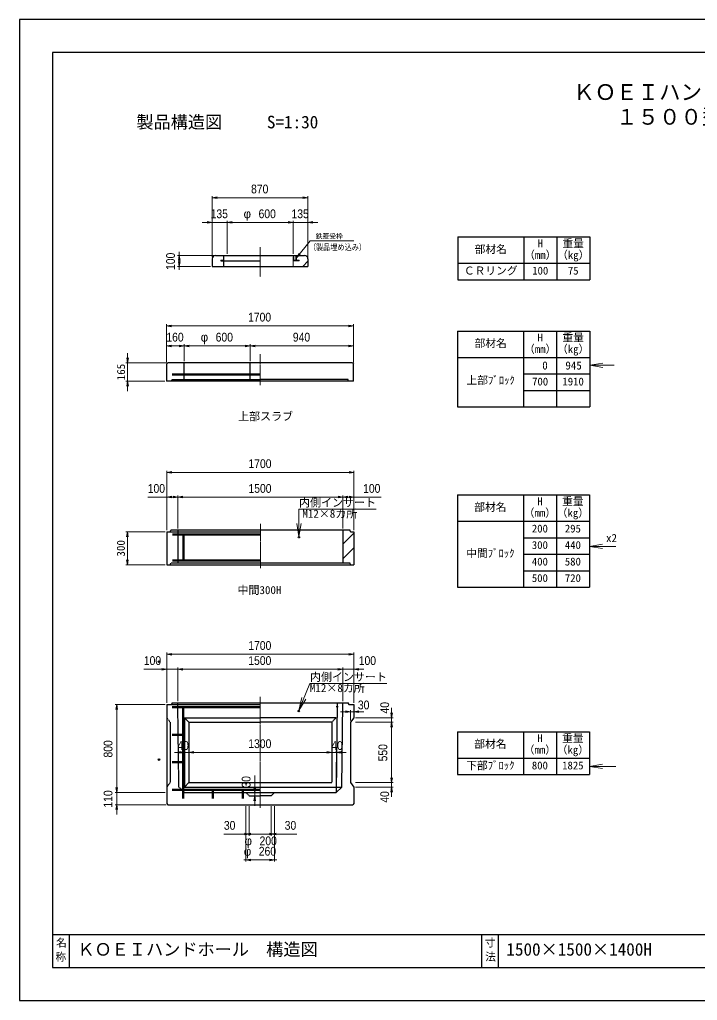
# Model space of a CAD drawing. Units: millimetres, scale not verified. Extents: x -210 to 210, y -148 to 148.
# Drawn here: x -210 to -4.6, y -148.5 to 148.5 of the extents above; entities that cross this region are included whole.
import ezdxf
from ezdxf.enums import TextEntityAlignment as Align

# ---------------------------------------------------------------- set-up
doc = ezdxf.new("R2010")
doc.units = ezdxf.units.MM
doc.header["$PDMODE"] = 32
doc.header["$PDSIZE"] = 0.5
doc.linetypes.add('USER1', pattern=[12.95, 6.35, -3.175, 0.25, -3.175])
doc.linetypes.add('USER2', pattern=[4.7625, 3.175, -1.5875])
doc.layers.add('0-0', color=7, linetype='Continuous')
for name, color, linetype, lineweight in [('0-1_0', 9, 'Continuous', 25), ('0-2_dims', 2, 'Continuous', 13), ('0-3_pen1実線', 4, 'Continuous', 13), ('0-4_pen2実線', 3, 'Continuous', 13), ('0-5_pen3実線', 7, 'Continuous', 25), ('0-6_pen4実線', 6, 'Continuous', 25), ('0-7_pen1一点', 4, 'USER1', 13), ('0-8_pen2破線', 3, 'USER2', 25), ('0-9_鉄筋１', 7, 'Continuous', 50), ('0-A_鉄筋２', 7, 'Continuous', 50)]:
    doc.layers.add(name, color=color, linetype=linetype, lineweight=lineweight)
doc.styles.add('ＭＳ ゴシック', font='')
doc.styles.add('ＭＳ Ｐゴシック', font='')
doc.styles.get('ＭＳ ゴシック').set_extended_font_data('MS Gothic')
doc.styles.get('ＭＳ Ｐゴシック').set_extended_font_data('MS PGothic')

# ---------------------------------------------------------------- blocks, each defined once
blk = doc.blocks.new('部分図 1')
at = {"layer": '0-1_0'}
blk.add_lwpolyline([(0, 0), (12600, 0), (12600, 8910), (0, 8910)], close=True, dxfattribs=at)
at = {"layer": '0-2_dims'}
for p, q in [((1751.03, 6752.23), (1751.03, 7307.18)), ((2621.03, 6767.23), (2621.03, 7307.18)), ((1751.03, 7292.18), (2621.03, 7292.18)), ((1751.03, 7067.18), (1661.03, 7067.18)), ((1751.03, 6752.23), (1751.03, 7082.18)), ((1886.03, 7067.18), (1751.03, 7067.18)), ((1886.03, 6782.23), (1886.03, 7082.18)), ((1886.03, 6782.23), (1886.03, 7082.18)), ((1886.03, 7067.18), (2486.03, 7067.18)), ((1886.03, 7067.18), (1976.03, 7067.18)), ((2486.03, 7067.18), (2396.03, 7067.18)), ((2486.03, 6782.23), (2486.03, 7082.18)), ((2486.03, 6782.23), (2486.03, 7082.18)), ((2486.03, 7067.18), (2621.03, 7067.18)), ((2621.03, 6752.23), (2621.03, 7082.18)), ((2621.03, 7067.18), (2711.03, 7067.18)), ((1451.09, 6767.23), (1451.09, 6799.05)), ((1766.03, 6767.23), (1436.09, 6767.23)), ((1451.09, 6767.23), (1451.09, 6667.23)), ((1736.03, 6667.23), (1436.09, 6667.23)), ((1451.09, 6667.23), (1451.09, 6635.41)), ((1336, 5796), (1336, 6143)), ((3036, 6128), (1336, 6128)), ((3036, 5796), (3036, 6143)), ((1336, 5946.26), (1334.18, 5946.26)), ((1336, 5796), (1336, 5961.26)), ((1496, 5946.26), (1336, 5946.26)), ((1496, 5806), (1496, 5961.26)), ((1496, 5806), (1496, 5961.26)), ((1496, 5946.26), (2096, 5946.26)), ((1496, 5946.26), (1497.82, 5946.26)), ((2096, 5806), (2096, 5961.26)), ((2096, 5806), (2096, 5961.26)), ((2096, 5946.26), (3036, 5946.26)), ((3036, 5796), (3036, 5961.26)), ((1339.5, 4272), (1339.5, 4811.95)), ((3039.5, 4272), (3039.5, 4811.95)), ((1339.5, 4796.95), (3039.5, 4796.95)), ((1339.5, 4272), (1339.5, 4586.95)), ((1439.5, 4287), (1439.5, 4586.95)), ((1439.5, 4287), (1439.5, 4586.95)), ((1439.5, 4571.95), (2939.5, 4571.95)), ((2939.5, 4287), (2939.5, 4586.95)), ((2939.5, 4287), (2939.5, 4586.95)), ((3039.5, 4272), (3039.5, 4586.95)), ((1338, 2703), (1338, 3160)), ((3038, 3145), (1338, 3145)), ((3038, 2703), (3038, 3160)), ((1338, 3008), (1129.36, 3008)), ((1338, 2703), (1338, 3023)), ((1338, 3008), (1438, 3008)), ((1438, 2718), (1438, 3023)), ((1438, 2718), (1438, 3023)), ((1438, 3008), (1528, 3008)), ((1438, 3008), (2938, 3008)), ((2938, 3008), (2848, 3008)), ((2938, 2718), (2938, 3023)), ((2938, 2718), (2938, 3023)), ((2938, 3008), (3038, 3008)), ((3038, 2703), (3038, 3023)), ((3038, 3008), (3128, 3008)), ((1323, 2688), (868, 2688)), ((883, 1888), (883, 2688)), ((3008, 2622.11), (2918, 2622.11)), ((3008, 2543), (3008, 2637.11)), ((3008, 2622.11), (3038, 2622.11)), ((3038, 2583), (3038, 2637.11)), ((3038, 2622.11), (3128, 2622.11)), ((3381.3, 2568), (3381.3, 2658)), ((3053, 2568), (3396.3, 2568)), ((3053, 2528), (3396.3, 2528)), ((3053, 2528), (3396.3, 2528)), ((3381.3, 2528), (3381.3, 2568)), ((3381.3, 2528), (3381.3, 1978)), ((3381.3, 2528), (3381.3, 2438)), ((1498, 2253), (1408, 2253)), ((1498, 2253), (1498, 2238)), ((1538, 2253), (1498, 2253)), ((1538, 2253), (1538, 2268)), ((1538, 2253), (2838, 2253)), ((1538, 2253), (1538, 2238)), ((1538, 2253), (1628, 2253)), ((2838, 2253), (2748, 2253)), ((2838, 2253), (2838, 2268)), ((2838, 2253), (2838, 2268)), ((2838, 2253), (2878, 2253)), ((2878, 2253), (2878, 2268)), ((2878, 2253), (2968, 2253)), ((3381.3, 1978), (3381.3, 2068)), ((883, 1888), (883, 1978)), ((2138, 1888), (2138, 2042.09)), ((3053, 1978), (3396.3, 1978)), ((3053, 1978), (3396.3, 1978)), ((3381.3, 1978), (3381.3, 1938)), ((1323, 1888), (868, 1888)), ((1323, 1888), (868, 1888)), ((883, 1888), (883, 1778)), ((2138, 1888), (2123, 1888)), ((2138, 1858), (2138, 1888)), ((3053, 1938), (3396.3, 1938)), ((3381.3, 1938), (3381.3, 1848)), ((2138, 1858), (2123, 1858)), ((2138, 1858), (2138, 1768)), ((1333, 1778), (868, 1778)), ((883, 1778), (883, 1688)), ((2058, 1763), (2058, 1496)), ((2058, 1763), (2058, 1261)), ((2088, 1763), (2088, 1496)), ((2088, 1763), (2088, 1496)), ((2288, 1763), (2288, 1496)), ((2288, 1763), (2288, 1496)), ((2318, 1763), (2318, 1261)), ((2318, 1763), (2318, 1496)), ((2088, 1511), (1998, 1511)), ((2088, 1511), (2288, 1511)), ((2288, 1511), (2378, 1511)), ((2058, 1276), (2038, 1276)), ((2058, 1276), (2318, 1276)), ((2318, 1276), (2338, 1276))]:
    blk.add_line(p, q, dxfattribs=at)
at = {"layer": '0-2_dims', "lineweight": 18}
for p, q in [((2687.05, 6900.58), (3038.52, 6900.58)), ((981, 5791), (981, 5881)), ((1331, 5791), (966, 5791)), ((981, 5791), (981, 5626)), ((5182.2, 5770), (5404.13, 5770)), ((1321, 5626), (966, 5626)), ((981, 5626), (981, 5536)), ((1324.5, 4257), (964.5, 4257)), ((979.5, 4257), (979.5, 3957)), ((5179.7, 4124), (5419, 4124)), ((1324.5, 3957), (964.5, 3957)), ((5179.7, 2125.44), (5419, 2125.44))]:
    blk.add_line(p, q, dxfattribs=at)
at = {"layer": '0-2_dims'}
for points in [[(1796.03, 7299.68), (1751.03, 7292.18), (1796.03, 7284.68)], [(2576.03, 7284.68), (2621.03, 7292.18), (2576.03, 7299.68)], [(1706.03, 7059.68), (1751.03, 7067.18), (1706.03, 7074.68)], [(1931.03, 7074.68), (1886.03, 7067.18), (1931.03, 7059.68)], [(1931.03, 7074.68), (1886.03, 7067.18), (1931.03, 7059.68)], [(2441.03, 7059.68), (2486.03, 7067.18), (2441.03, 7074.68)], [(2441.03, 7059.68), (2486.03, 7067.18), (2441.03, 7074.68)], [(2666.03, 7074.68), (2621.03, 7067.18), (2666.03, 7059.68)], [(2518.03, 6745.23), (2642.05, 6900.58), (2687.05, 6900.58)], [(2540.25, 6785.08), (2518.03, 6745.23), (2551.97, 6775.72)], [(1458.59, 6722.23), (1451.09, 6767.23), (1443.59, 6722.23)], [(1443.59, 6712.23), (1451.09, 6667.23), (1458.59, 6712.23)], [(1381, 6135.5), (1336, 6128), (1381, 6120.5)], [(2991, 6120.5), (3036, 6128), (2991, 6135.5)], [(1381, 5953.76), (1336, 5946.26), (1381, 5938.76)], [(1451, 5938.76), (1496, 5946.26), (1451, 5953.76)], [(1541, 5953.76), (1496, 5946.26), (1541, 5938.76)], [(2051, 5938.76), (2096, 5946.26), (2051, 5953.76)], [(2141, 5953.76), (2096, 5946.26), (2141, 5938.76)], [(2991, 5938.76), (3036, 5946.26), (2991, 5953.76)], [(1384.5, 4804.45), (1339.5, 4796.95), (1384.5, 4789.45)], [(2994.5, 4789.45), (3039.5, 4796.95), (2994.5, 4804.45)], [(1439.5, 4571.95), (1339.5, 4571.95), (1164.68, 4571.95)], [(1384.5, 4579.45), (1339.5, 4571.95), (1384.5, 4564.45)], [(1394.5, 4564.45), (1439.5, 4571.95), (1394.5, 4579.45)], [(1484.5, 4579.45), (1439.5, 4571.95), (1484.5, 4564.45)], [(2894.5, 4564.45), (2939.5, 4571.95), (2894.5, 4579.45)], [(2984.5, 4579.45), (2939.5, 4571.95), (2984.5, 4564.45)], [(2939.5, 4571.95), (3039.5, 4571.95), (3286.35, 4571.95)], [(2994.5, 4564.45), (3039.5, 4571.95), (2994.5, 4579.45)], [(1383, 3152.5), (1338, 3145), (1383, 3137.5)], [(2993, 3137.5), (3038, 3145), (2993, 3152.5)], [(1293, 3000.5), (1338, 3008), (1293, 3015.5)], [(1483, 3015.5), (1438, 3008), (1483, 3000.5)], [(1483, 3015.5), (1438, 3008), (1483, 3000.5)], [(2893, 3000.5), (2938, 3008), (2893, 3015.5)], [(2893, 3000.5), (2938, 3008), (2893, 3015.5)], [(3083, 3015.5), (3038, 3008), (3083, 3000.5)], [(890.5, 2643), (883, 2688), (875.5, 2643)], [(2963, 2614.61), (3008, 2622.11), (2963, 2629.61)], [(3083, 2629.61), (3038, 2622.11), (3083, 2614.61)], [(3373.8, 2613), (3381.3, 2568), (3388.8, 2613)], [(3388.8, 2483), (3381.3, 2528), (3373.8, 2483)], [(3388.8, 2483), (3381.3, 2528), (3373.8, 2483)], [(1453, 2245.5), (1498, 2253), (1453, 2260.5)], [(1583, 2260.5), (1538, 2253), (1583, 2245.5)], [(1583, 2260.5), (1538, 2253), (1583, 2245.5)], [(2793, 2245.5), (2838, 2253), (2793, 2260.5)], [(2793, 2245.5), (2838, 2253), (2793, 2260.5)], [(2923, 2260.5), (2878, 2253), (2923, 2245.5)], [(3373.8, 2023), (3381.3, 1978), (3388.8, 2023)], [(3373.8, 2023), (3381.3, 1978), (3388.8, 2023)], [(875.5, 1933), (883, 1888), (890.5, 1933)], [(875.5, 1933), (883, 1888), (890.5, 1933)], [(2130.5, 1933), (2138, 1888), (2145.5, 1933)], [(3388.8, 1893), (3381.3, 1938), (3373.8, 1893)], [(2145.5, 1813), (2138, 1858), (2130.5, 1813)], [(890.5, 1733), (883, 1778), (875.5, 1733)], [(2043, 1503.5), (2088, 1511), (2043, 1518.5)], [(2043, 1503.5), (2088, 1511), (2043, 1518.5)], [(2103, 1518.5), (2058, 1511), (2103, 1503.5)], [(2273, 1503.5), (2318, 1511), (2273, 1518.5)], [(2333, 1518.5), (2288, 1511), (2333, 1503.5)], [(2333, 1518.5), (2288, 1511), (2333, 1503.5)], [(2088, 1511), (2058, 1511), (1857.18, 1511)], [(2288, 1511), (2318, 1511), (2518.82, 1511)], [(2103, 1283.5), (2058, 1276), (2103, 1268.5)], [(2273, 1268.5), (2318, 1276), (2273, 1283.5)]]:
    blk.add_lwpolyline(points, dxfattribs=at)
at = {"layer": '0-2_dims', "lineweight": 18}
for points in [[(973.5, 5836), (981, 5791), (988.5, 5836)], [(5302.2, 5790), (5182.2, 5770), (5302.2, 5750)], [(988.5, 5581), (981, 5626), (973.5, 5581)], [(987, 4212), (979.5, 4257), (972, 4212)], [(5299.7, 4144), (5179.7, 4124), (5299.7, 4104)], [(972, 4002), (979.5, 3957), (987, 4002)], [(5299.7, 2145.44), (5179.7, 2125.44), (5299.7, 2105.44)]]:
    blk.add_lwpolyline(points, dxfattribs=at)
at = {"layer": '0-3_pen1実線'}
for p, q in [((2486.03, 6714.25), (2489.01, 6717.23)), ((2518.03, 6746.25), (2539.01, 6767.23)), ((2573.71, 6667.23), (2621.03, 6714.55)), ((2939.5, 4145.24), (3039.5, 4245.24)), ((2939.5, 4010.54), (3039.5, 4110.54))]:
    blk.add_line(p, q, dxfattribs=at)
at = {"layer": '0-4_pen2実線'}
for p, q in [((2486.03, 6754.73), (2492.03, 6754.73)), ((2486.03, 6754.73), (2486.03, 6717.23)), ((2486.03, 6717.23), (2486.03, 6667.23)), ((2542.03, 6717.23), (2486.03, 6717.23)), ((2512.03, 6723.23), (2492.03, 6723.23)), ((2512.03, 6767.23), (2512.03, 6723.23)), ((2518.03, 6767.23), (2518.03, 6723.23)), ((2542.03, 6723.23), (2518.03, 6723.23)), ((2542.03, 6723.23), (2542.03, 6717.23))]:
    blk.add_line(p, q, dxfattribs=at)
at = {"layer": '0-4_pen2実線', "linetype": 'USER2'}
blk.add_line((2492.03, 6754.73), (2492.03, 6723.23), dxfattribs=at)
at = {"layer": '0-5_pen3実線'}
for p, q in [((4583.03, 6936), (4583.03, 6546)), ((4883.03, 6936), (4883.03, 6546)), ((1751.03, 6737.23), (1751.03, 6667.23)), ((1781.03, 6767.23), (2591.03, 6767.23)), ((2621.03, 6737.23), (2621.03, 6667.23)), ((3983.03, 6696), (5183.03, 6696)), ((1751.03, 6667.23), (2621.03, 6667.23)), ((4582.2, 6081), (4582.2, 5391)), ((4882.2, 6081), (4882.2, 5391)), ((3982.2, 5841), (5182.2, 5841)), ((1346, 5791), (1336, 5781)), ((1336, 5781), (1336, 5626)), ((3026, 5791), (1346, 5791)), ((3026, 5791), (3036, 5781)), ((3036, 5626), (3036, 5781)), ((3036, 5626), (1336, 5626)), ((2986, 5641), (2186, 5641)), ((2991, 5626), (2986, 5641)), ((4582.2, 5691), (5182.2, 5691)), ((4582.2, 5541), (5182.2, 5541)), ((4579.7, 4593), (4579.7, 3753)), ((4879.7, 4593), (4879.7, 3753)), ((3979.7, 4353), (5179.7, 4353)), ((1339.5, 4257), (1339.5, 3957)), ((1339.5, 4257), (2189.5, 4257)), ((1369.5, 4257), (1374.5, 4272)), ((2939.5, 4272), (2939.5, 3972)), ((3009.5, 4257), (3039.5, 4257)), ((3039.5, 4257), (3039.5, 3957)), ((4579.7, 4203), (5179.7, 4203)), ((4579.7, 4053), (5179.7, 4053)), ((1339.5, 3957), (3039.5, 3957)), ((3004.5, 3972), (2189.5, 3972)), ((3009.5, 3957), (3004.5, 3972)), ((4579.7, 3903), (5179.7, 3903)), ((1338, 2688), (2188, 2688)), ((1338, 2688), (1338, 1788)), ((1388, 2703), (1383, 2688)), ((1383, 2688), (1388, 2703)), ((1388, 2703), (2188, 2703)), ((2188, 2703), (2988, 2703)), ((2888, 2703), (2878, 1888)), ((2928, 1938), (2938, 2703)), ((2988, 2703), (2993, 2688)), ((2993, 2688), (2988, 2703)), ((2993, 2688), (3038, 2688)), ((3038, 2688), (3038, 2568)), ((1498, 2568), (2188, 2568)), ((1498, 2568), (1498, 1938)), ((1538, 2528), (1498, 2568)), ((1538, 2528), (2188, 2528)), ((3038, 2568), (3008, 2528)), ((3008, 2528), (3008, 1978)), ((4579.7, 2440.74), (4579.7, 2050.74)), ((4879.7, 2440.74), (4879.7, 2050.74)), ((3979.7, 2200.74), (5179.7, 2200.74)), ((1538, 1978), (2188, 1978)), ((3008, 1978), (3038, 1938)), ((2188, 1888), (2878, 1888)), ((2318, 1888), (2288, 1858)), ((2878, 1888), (2928, 1938)), ((3038, 1938), (3038, 1788)), ((1338, 1788), (1348, 1778)), ((2288, 1858), (2188, 1858)), ((3038, 1788), (3028, 1778)), ((1348, 1778), (3028, 1778)), ((450, 600), (450, 300)), ((4350, 600), (4350, 300))]:
    blk.add_line(p, q, dxfattribs=at)
at = {"layer": '0-5_pen3実線', "lineweight": 13}
for points in [[(2539.5, 4213), (2539.5, 4463), (3240, 4463)], [(2519.5, 4333), (2539.5, 4213), (2559.5, 4333)], [(2538, 2634), (2639, 2879), (3339.5, 2879)], [(2565.25, 2752.57), (2538, 2634), (2602.23, 2737.32)]]:
    blk.add_lwpolyline(points, dxfattribs=at)
at = {"layer": '0-5_pen3実線'}
for points in [[(3009.5, 4257), (3004.5, 4272), (1374.5, 4272)], [(1538, 2528), (1538, 1978), (1498, 1938)], [(1498, 1938), (2188, 1938), (2928, 1938)]]:
    blk.add_lwpolyline(points, dxfattribs=at)
for centre in [(2539.5, 4207), (2538, 2628)]:
    blk.add_circle(centre, 6, dxfattribs=at)
for centre, start, end in [((1781.03, 6737.23), 90, 180), ((2591.03, 6737.23), 0, 90)]:
    blk.add_arc(centre, 30, start, end, dxfattribs=at)
for p in [(1267.61, 3076.9), (1267.61, 2187.71)]:
    blk.add_point(p, dxfattribs=at)
at = {"layer": '0-6_pen4実線'}
for p, q in [((3983.03, 6936), (5183.03, 6936)), ((3983.03, 6936), (3983.03, 6546)), ((5183.03, 6936), (5183.03, 6546)), ((3983.03, 6546), (5183.03, 6546)), ((3982.2, 6081), (5182.2, 6081)), ((3982.2, 6081), (3982.2, 5391)), ((5182.2, 6081), (5182.2, 5391)), ((3982.2, 5391), (5182.2, 5391)), ((3979.7, 4593), (5179.7, 4593)), ((3979.7, 4593), (3979.7, 3753)), ((5179.7, 4593), (5179.7, 3753)), ((3979.7, 3753), (5179.7, 3753)), ((3979.7, 2440.74), (5179.7, 2440.74)), ((3979.7, 2440.74), (3979.7, 2050.74)), ((5179.7, 2440.74), (5179.7, 2050.74)), ((3979.7, 2050.74), (5179.7, 2050.74)), ((300, 600), (12300, 600)), ((4200, 600), (4200, 300))]:
    blk.add_line(p, q, dxfattribs=at)
blk.add_lwpolyline([(300, 300), (12300, 300), (12300, 8610), (300, 8610)], close=True, dxfattribs=at)
at = {"layer": '0-7_pen1一点'}
for p, q in [((2186.03, 6841.3), (2186.03, 6573.68)), ((2186, 5590), (2186, 5869.88)), ((2189.5, 4330.72), (2189.5, 3926)), ((2188, 2759), (2188, 1745))]:
    blk.add_line(p, q, dxfattribs=at)
at = {"layer": '0-8_pen2破線'}
for p, q in [((1830.03, 6723.23), (1854.03, 6723.23)), ((1830.03, 6723.23), (1830.03, 6717.23)), ((1830.03, 6717.23), (2186.03, 6717.23)), ((1854.03, 6767.23), (1854.03, 6667.23)), ((1496, 5626), (1496, 5791)), ((2096, 5626), (2096, 5791)), ((1381, 5626), (1386, 5641)), ((1386, 5641), (2186, 5641)), ((1439.5, 4272), (1439.5, 3972)), ((1369.5, 3957), (1374.5, 3972)), ((2189.5, 3972), (1374.5, 3972)), ((1448, 1938), (1438, 2703)), ((1338, 2568), (1368, 2528)), ((1368, 2528), (1368, 1978)), ((2878, 2568), (2188, 2568)), ((2838, 2528), (2188, 2528)), ((2838, 2528), (2878, 2568)), ((2838, 2528), (2838, 1978)), ((2878, 2163), (2878, 1938)), ((1368, 1978), (1338, 1938)), ((2188, 1978), (2838, 1978)), ((1498, 1888), (1448, 1938)), ((1498, 1888), (2188, 1888)), ((2058, 1888), (2088, 1858)), ((2088, 1858), (2188, 1858))]:
    blk.add_line(p, q, dxfattribs=at)
at = {"layer": '0-9_鉄筋１'}
for p, q in [((1386, 5685), (2186, 5685)), ((1489.5, 4242), (1489.5, 3987)), ((1489.5, 4232), (2189.5, 4232)), ((1489.5, 3997), (2189.5, 3997)), ((1488, 2673), (1488, 1883)), ((2888, 2673), (2888, 2663)), ((1488, 2663), (2188, 2663)), ((2887.51, 2663), (2888, 2663)), ((1488, 1913), (2188, 1913)), ((1758, 1923), (1758, 1883)), ((2028, 1923), (2028, 1883)), ((2348, 1888), (2348, 1883)), ((2618, 1888), (2618, 1883))]:
    blk.add_line(p, q, dxfattribs=at)
at = {"layer": '0-A_鉄筋２'}
for p, q in [((1489.5, 4232), (1389.5, 4232)), ((1489.5, 3997), (1389.5, 3997)), ((1488, 2663), (1388, 2663)), ((1388, 2413), (1498, 2413)), ((1388, 2163), (1498, 2163)), ((2881.37, 2163), (2878, 2163)), ((1488, 1913), (1388, 1913)), ((1488, 1883), (1488, 1833)), ((1758, 1883), (1758, 1833)), ((2028, 1883), (2028, 1833))]:
    blk.add_line(p, q, dxfattribs=at)
at = {"layer": '0-2_dims', "color": 7, "style": 'ＭＳ Ｐゴシック'}
for s, height, width, p in [('870', 79.98, 0.9, (2104.21, 7307.18)), ('135', 79.98, 0.9, (1736.71, 7082.18)), ('600', 79.98, 0.9, (2172.4, 7082.18)), ('135', 79.98, 0.9, (2471.71, 7082.18)), ('（製品埋め込み）', 54.61, 0.85, (2629.56, 6799.03)), ('1700', 79.98, 0.9, (2076.91, 6143)), ('160', 79.98, 0.9, (1334.18, 5961.26)), ('600', 79.98, 0.9, (1782.36, 5961.26)), ('940', 79.98, 0.9, (2484.18, 5961.26)), ('1700', 79.98, 0.9, (2080.41, 4811.95)), ('100', 79.98, 0.9, (1164.68, 4586.95)), ('1500', 79.98, 0.9, (2080.41, 4586.95)), ('100', 79.98, 0.9, (3122.71, 4586.95)), ('1700', 79.98, 0.9, (2078.91, 3160)), ('100', 79.98, 0.9, (1129.36, 3023)), ('1500', 79.98, 0.9, (2078.91, 3023)), ('100', 79.98, 0.9, (3083, 3023)), ('30', 79.98, 0.9, (3075.24, 2620.07)), ('40', 79.98, 0.9, (1433.84, 2250.95)), ('1300', 79.98, 0.9, (2078.91, 2268)), ('40', 79.98, 0.9, (2833.07, 2250.95)), ('30', 79.98, 0.9, (1857.18, 1526)), ('30', 79.98, 0.9, (2409.73, 1526)), ('200', 79.98, 0.9, (2181.36, 1385.45)), ('260', 79.98, 0.9, (2174.36, 1291))]:
    blk.add_text(s, height=height, dxfattribs=dict(at, width=width)).set_placement(p, align=Align.BOTTOM_LEFT)
for s, height, p in [('φ', 79.98, (2036.03, 7082.18)), ('鉄蓋受枠', 44.11, (2691.34, 6907.12)), ('φ', 79.98, (1646, 5961.26)), ('φ', 79.98, (2045, 1385.45)), ('φ', 79.98, (2038, 1291))]:
    blk.add_text(s, height=height, dxfattribs=at).set_placement(p, align=Align.BOTTOM_LEFT)
at = {"layer": '0-2_dims', "color": 7, "style": 'ＭＳ Ｐゴシック', "width": 0.9}
for s, p in [('100', (1436.09, 6635.41)), ('40', (3382.84, 2605.89)), ('800', (868, 2206.18)), ('550', (3366.3, 2171.18)), ('30', (2123, 1933)), ('110', (868, 1751.18)), ('40', (3382.84, 1795.89))]:
    blk.add_text(s, height=79.98, rotation=90, dxfattribs=at).set_placement(p, align=Align.BOTTOM_LEFT)
at = {"layer": '0-2_dims', "color": 7, "style": 'ＭＳ ゴシック'}
for s, p in [('165', (980.5, 5633.5)), ('300', (979, 4032))]:
    blk.add_text(s, height=73.31, rotation=90, dxfattribs=at).set_placement(p, align=Align.BOTTOM_LEFT)
at = {"layer": '0-5_pen3実線', "style": 'ＭＳ ゴシック'}
for s, height, p in [('\u3000製品構造図\u3000', 114.4, (905.46, 7887.74)), ('S=1:30', 114.4, (2248.1, 7887.74)), ('部材名', 71.47, (4136.81, 6767.26)), ('H', 71.47, (4708.66, 6819.75)), ('重量', 71.47, (4935.55, 6819.76)), ('（mm）', 71.49, (4586.76, 6714.74)), ('（kg）', 71.49, (4886.76, 6714.74)), ('ＣＲリング', 71.46, (4039.34, 6572.26)), ('100', 71.47, (4659.92, 6572.26)), ('75', 71.44, (4984.31, 6572.27)), ('重量', 71.47, (4934.72, 5964.76)), ('部材名', 71.47, (4135.97, 5912.26)), ('H', 71.47, (4707.83, 5964.75)), ('（mm）', 71.49, (4585.93, 5859.74)), ('（kg）', 71.49, (4885.93, 5859.74)), ('0', 73.31, (4751.2, 5709)), ('945', 73.31, (4961.2, 5709)), ('上部ﾌﾞﾛｯｸ', 71.48, (4062.84, 5576.25)), ('700', 71.48, (4659.07, 5564.85)), ('1910', 71.45, (4934.74, 5564.87)), ('上部スラブ', 73.31, (1986, 5247)), ('内側インサート', 73.31, (2540, 4463.5)), ('H', 71.47, (4705.33, 4476.75)), ('重量', 71.47, (4932.22, 4476.76)), ('M12×8カ所', 73.31, (2570.5, 4363)), ('部材名', 71.47, (4133.47, 4424.26)), ('（mm）', 71.49, (4583.43, 4371.74)), ('（kg）', 71.49, (4883.43, 4371.74)), ('200', 71.47, (4656.59, 4229.26)), ('295', 71.47, (4956.59, 4229.26)), ('x2', 73.31, (5331, 4142)), ('中間ﾌﾞﾛｯｸ', 71.48, (4060.34, 4004.25)), ('300', 71.47, (4656.59, 4079.26)), ('440', 71.46, (4956.6, 4079.27)), ('400', 71.46, (4656.6, 3929.27)), ('580', 71.48, (4956.58, 3929.25)), ('500', 71.47, (4656.59, 3779.26)), ('720', 71.48, (4956.58, 3779.25)), ('中間300H', 73.31, (1980.5, 3669)), ('内側インサート', 73.31, (2639.5, 2879.5)), ('M12×8カ所', 73.31, (2639, 2779)), ('H', 71.47, (4705.33, 2324.49)), ('重量', 71.47, (4932.22, 2324.5)), ('部材名', 71.47, (4133.47, 2272)), ('（mm）', 71.49, (4583.43, 2219.48)), ('（kg）', 71.49, (4883.43, 2219.48)), ('下部ﾌﾞﾛｯｸ', 71.48, (4060.34, 2076.99)), ('800', 71.47, (4656.59, 2077)), ('1825', 71.47, (4932.21, 2077)), ('名', 71.47, (330.86, 466.05)), ('ＫＯＥＩハンドホール\u3000構造図', 114.4, (525, 372)), ('寸', 71.38, (4229.1, 466.63)), ('1500×1500×1400H', 114.4, (4425, 372.01)), ('称', 71.43, (325.72, 337.31)), ('法', 71.44, (4232.55, 339.37))]:
    blk.add_text(s, height=height, dxfattribs=at).set_placement(p, align=Align.BOTTOM_LEFT)
at = {"layer": '0-6_pen4実線', "style": 'ＭＳ ゴシック'}
for s, p in [('\u3000ＫＯＥＩハンドホール構造図\u3000', (4837.55, 8137.5)), ('１５００型シリーズ', (5422.51, 7912.5))]:
    blk.add_text(s, height=143, dxfattribs=at).set_placement(p, align=Align.BOTTOM_LEFT)

msp = doc.modelspace()

# ---------------------------------------------------------------- block references
at = {"layer": '0-0', "xscale": 0.0333333, "yscale": 0.0333333}
msp.add_blockref('部分図 1', (-210, -148.5), dxfattribs=at)

doc.saveas('drawing.dxf')
